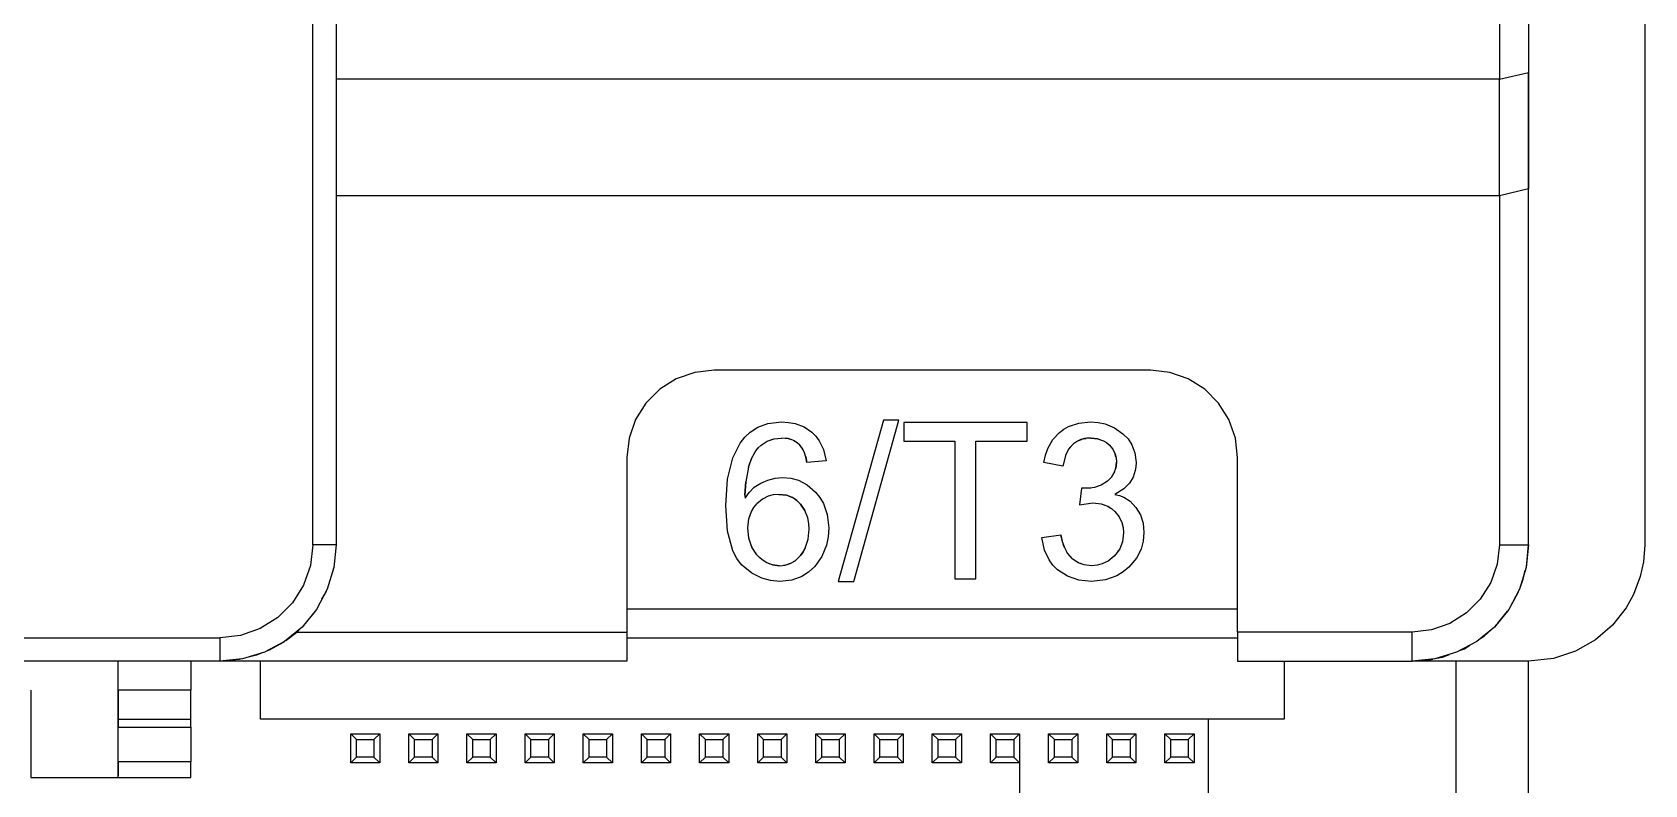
# Model space of a CAD drawing. Header units: millimetres. Extents: x 0 to 156, y 0 to 155.
# Drawn here: x 100.5 to 156, y 30.3 to 56.1 of the extents above; entities that cross this region are included whole.
import ezdxf

# ---------------------------------------------------------------- set-up
doc = ezdxf.new("R2010")
doc.units = ezdxf.units.MM

# ---------------------------------------------------------------- blocks, each defined once
blk = doc.blocks.new('CHINT_70dbcf6fe7c4519691b3c42ff544d895_FACE_0')
at = {"color": 7, "linetype": 'CONTINUOUS', "true_color": 0x40d9ff}
for p, q in [((152, 104.264), (152, 50.736)), ((151, 100.5), (151, 54.5)), ((152, 100.264), (152, 54.736)), ((151, 54.5), (111, 54.5)), ((151, 54.5), (152, 54.736)), ((151, 50.5), (151, 54.5)), ((152, 50.736), (152, 54.736)), ((151, 50.5), (111, 50.5)), ((152, 50.736), (151, 50.5)), ((126.057, 42.141), (126.318, 42.169)), ((136.689, 42.138), (136.792, 42.158)), ((125.373, 41.621), (125.434, 41.73)), ((125.484, 41.792), (125.519, 41.835)), ((125.824, 42.06), (126.016, 42.127)), ((126.743, 42.076), (126.86, 42.001)), ((126.883, 41.98), (126.965, 41.895)), ((126.995, 41.855), (127.053, 41.761)), ((127.08, 41.711), (127.123, 41.597)), ((136.091, 41.591), (136.205, 41.807)), ((136.222, 41.83), (136.332, 41.952)), ((136.516, 42.076), (136.652, 42.128)), ((137.215, 42.135), (137.384, 42.074)), ((137.445, 42.037), (137.488, 42.011)), ((125.185, 41.163), (125.29, 41.472)), ((127.146, 41.529), (127.19, 41.324)), ((137.835, 41.338), (137.813, 41.135)), ((125.052, 40.203), (125.085, 40.666)), ((137.203, 40.511), (137.074, 40.466)), ((137.528, 40.69), (137.308, 40.549)), ((137.769, 41.012), (137.754, 40.97)), ((126.223, 40.233), (126.484, 40.202)), ((126.549, 40.177), (126.692, 40.123)), ((126.768, 40.073), (126.839, 40.026)), ((136.955, 40.448), (136.914, 40.442)), ((125.192, 39.393), (125.24, 39.531)), ((125.279, 39.642), (125.328, 39.724)), ((125.36, 39.778), (125.461, 39.904)), ((126.972, 39.898), (127.119, 39.681)), ((137.31, 39.906), (137.468, 39.847)), ((137.537, 39.821), (137.621, 39.769)), ((137.662, 39.743), (137.776, 39.646)), ((137.937, 39.435), (138.018, 39.262)), ((135.974, 38.605), (135.92, 38.838)), ((138.036, 39.188), (138.059, 39.092)), ((125.2, 38.707), (125.19, 38.761)), ((125.305, 38.407), (125.271, 38.499)), ((127.132, 38.387), (127.077, 38.285)), ((136.045, 38.401), (136.005, 38.513)), ((136.158, 38.192), (136.114, 38.272)), ((137.897, 38.287), (137.861, 38.23)), ((138.037, 38.605), (137.945, 38.364)), ((125.584, 38.037), (125.559, 38.059)), ((125.726, 37.932), (125.651, 37.979)), ((125.928, 37.836), (125.812, 37.878)), ((126.44, 37.799), (126.385, 37.791)), ((126.614, 37.853), (126.517, 37.823)), ((126.785, 37.952), (126.712, 37.91)), ((127.06, 38.254), (126.972, 38.132)), ((136.409, 37.946), (136.301, 38.029)), ((136.523, 37.879), (136.455, 37.919)), ((136.724, 37.808), (136.597, 37.853)), ((137.25, 37.816), (137.165, 37.795)), ((137.486, 37.908), (137.344, 37.84)), ((137.755, 38.105), (137.551, 37.939)), ((121, 36.3), (142, 36.3)), ((109.266, 35.21), (109.646, 35.5)), ((109.726, 35.587), (109.646, 35.5)), ((109.646, 35.5), (121, 35.5)), ((121, 35.3), (142, 35.3)), ((103.5, 33.5), (103.5, 34.5)), ((149.5, 34.5), (149.5, 18.542)), ((103.5, 32.5), (106, 32.5)), ((111.7, 31.8), (111.5, 32)), ((111.5, 31), (111.5, 32)), ((111.5, 32), (112.5, 32)), ((111.7, 31.8), (112.3, 31.8)), ((111.7, 31.2), (111.7, 31.8)), ((112.3, 31.8), (112.5, 32)), ((112.3, 31.8), (112.3, 31.2)), ((112.5, 32), (112.5, 31)), ((113.7, 31.8), (113.5, 32)), ((113.5, 31), (113.5, 32)), ((113.5, 32), (114.5, 32)), ((113.7, 31.8), (114.3, 31.8)), ((113.7, 31.2), (113.7, 31.8)), ((114.3, 31.8), (114.5, 32)), ((114.3, 31.8), (114.3, 31.2)), ((114.5, 32), (114.5, 31)), ((115.7, 31.8), (115.5, 32)), ((115.5, 31), (115.5, 32)), ((115.5, 32), (116.5, 32)), ((115.7, 31.8), (116.3, 31.8)), ((115.7, 31.2), (115.7, 31.8)), ((116.3, 31.8), (116.5, 32)), ((116.3, 31.8), (116.3, 31.2)), ((116.5, 32), (116.5, 31)), ((117.7, 31.8), (117.5, 32)), ((117.5, 31), (117.5, 32)), ((117.5, 32), (118.5, 32)), ((117.7, 31.8), (118.3, 31.8)), ((117.7, 31.2), (117.7, 31.8)), ((118.3, 31.8), (118.5, 32)), ((118.3, 31.8), (118.3, 31.2)), ((118.5, 32), (118.5, 31)), ((119.7, 31.8), (119.5, 32)), ((119.5, 31), (119.5, 32)), ((119.5, 32), (120.5, 32)), ((119.7, 31.8), (120.3, 31.8)), ((119.7, 31.2), (119.7, 31.8)), ((120.3, 31.8), (120.5, 32)), ((120.3, 31.8), (120.3, 31.2)), ((120.5, 32), (120.5, 31)), ((121.7, 31.8), (121.5, 32)), ((121.5, 31), (121.5, 32)), ((121.5, 32), (122.5, 32)), ((121.7, 31.8), (122.3, 31.8)), ((121.7, 31.2), (121.7, 31.8)), ((122.3, 31.8), (122.5, 32)), ((122.3, 31.8), (122.3, 31.2)), ((122.5, 32), (122.5, 31)), ((123.7, 31.8), (123.5, 32)), ((123.5, 31), (123.5, 32)), ((123.5, 32), (124.5, 32)), ((123.7, 31.8), (124.3, 31.8)), ((123.7, 31.2), (123.7, 31.8)), ((124.3, 31.8), (124.5, 32)), ((124.3, 31.8), (124.3, 31.2)), ((124.5, 32), (124.5, 31)), ((125.7, 31.8), (125.5, 32)), ((125.5, 31), (125.5, 32)), ((125.5, 32), (126.5, 32)), ((125.7, 31.8), (126.3, 31.8)), ((125.7, 31.2), (125.7, 31.8)), ((126.3, 31.8), (126.5, 32)), ((126.3, 31.8), (126.3, 31.2)), ((126.5, 32), (126.5, 31)), ((127.7, 31.8), (127.5, 32)), ((127.5, 31), (127.5, 32)), ((127.5, 32), (128.5, 32)), ((127.7, 31.8), (128.3, 31.8)), ((127.7, 31.2), (127.7, 31.8)), ((128.3, 31.8), (128.5, 32)), ((128.3, 31.8), (128.3, 31.2)), ((128.5, 32), (128.5, 31)), ((129.7, 31.8), (129.5, 32)), ((129.5, 31), (129.5, 32)), ((129.5, 32), (130.5, 32)), ((129.7, 31.8), (130.3, 31.8)), ((129.7, 31.2), (129.7, 31.8)), ((130.3, 31.8), (130.5, 32)), ((130.3, 31.8), (130.3, 31.2)), ((130.5, 32), (130.5, 31)), ((131.7, 31.8), (131.5, 32)), ((131.5, 31), (131.5, 32)), ((131.5, 32), (132.5, 32)), ((131.7, 31.8), (132.3, 31.8)), ((131.7, 31.2), (131.7, 31.8)), ((132.3, 31.8), (132.5, 32)), ((132.3, 31.8), (132.3, 31.2)), ((132.5, 32), (132.5, 31)), ((133.7, 31.8), (133.5, 32)), ((133.5, 31), (133.5, 32)), ((133.5, 32), (134.5, 32)), ((133.7, 31.8), (134.3, 31.8)), ((133.7, 31.2), (133.7, 31.8)), ((134.3, 31.8), (134.5, 32)), ((134.3, 31.8), (134.3, 31.2)), ((134.5, 32), (134.5, 31)), ((135.7, 31.8), (135.5, 32)), ((135.5, 31), (135.5, 32)), ((135.5, 32), (136.5, 32)), ((135.7, 31.8), (136.3, 31.8)), ((135.7, 31.2), (135.7, 31.8)), ((136.3, 31.8), (136.5, 32)), ((136.3, 31.8), (136.3, 31.2)), ((136.5, 32), (136.5, 31)), ((137.7, 31.8), (137.5, 32)), ((137.5, 31), (137.5, 32)), ((137.5, 32), (138.5, 32)), ((137.7, 31.8), (138.3, 31.8)), ((137.7, 31.2), (137.7, 31.8)), ((138.3, 31.8), (138.5, 32)), ((138.3, 31.8), (138.3, 31.2)), ((138.5, 32), (138.5, 31)), ((139.7, 31.8), (139.5, 32)), ((139.5, 31), (139.5, 32)), ((139.5, 32), (140.5, 32)), ((139.7, 31.8), (140.3, 31.8)), ((139.7, 31.2), (139.7, 31.8)), ((140.3, 31.8), (140.5, 32)), ((140.3, 31.8), (140.3, 31.2)), ((140.5, 32), (140.5, 31)), ((111.7, 31.2), (111.5, 31)), ((112.3, 31.2), (111.7, 31.2)), ((112.3, 31.2), (112.5, 31)), ((113.7, 31.2), (113.5, 31)), ((114.3, 31.2), (113.7, 31.2)), ((114.3, 31.2), (114.5, 31)), ((115.7, 31.2), (115.5, 31)), ((116.3, 31.2), (115.7, 31.2)), ((116.3, 31.2), (116.5, 31)), ((117.7, 31.2), (117.5, 31)), ((118.3, 31.2), (117.7, 31.2)), ((118.3, 31.2), (118.5, 31)), ((119.7, 31.2), (119.5, 31)), ((120.3, 31.2), (119.7, 31.2)), ((120.3, 31.2), (120.5, 31)), ((121.7, 31.2), (121.5, 31)), ((122.3, 31.2), (121.7, 31.2)), ((122.3, 31.2), (122.5, 31)), ((123.7, 31.2), (123.5, 31)), ((124.3, 31.2), (123.7, 31.2)), ((124.3, 31.2), (124.5, 31)), ((125.7, 31.2), (125.5, 31)), ((126.3, 31.2), (125.7, 31.2)), ((126.3, 31.2), (126.5, 31)), ((127.7, 31.2), (127.5, 31)), ((128.3, 31.2), (127.7, 31.2)), ((128.3, 31.2), (128.5, 31)), ((129.7, 31.2), (129.5, 31)), ((130.3, 31.2), (129.7, 31.2)), ((130.3, 31.2), (130.5, 31)), ((131.7, 31.2), (131.5, 31)), ((132.3, 31.2), (131.7, 31.2)), ((132.3, 31.2), (132.5, 31)), ((133.7, 31.2), (133.5, 31)), ((134.3, 31.2), (133.7, 31.2)), ((134.3, 31.2), (134.5, 31)), ((135.7, 31.2), (135.5, 31)), ((136.3, 31.2), (135.7, 31.2)), ((136.3, 31.2), (136.5, 31)), ((137.7, 31.2), (137.5, 31)), ((138.3, 31.2), (137.7, 31.2)), ((138.3, 31.2), (138.5, 31)), ((139.7, 31.2), (139.5, 31)), ((140.3, 31.2), (139.7, 31.2)), ((140.3, 31.2), (140.5, 31)), ((112.5, 31), (111.5, 31)), ((114.5, 31), (113.5, 31)), ((116.5, 31), (115.5, 31)), ((118.5, 31), (117.5, 31)), ((120.5, 31), (119.5, 31)), ((122.5, 31), (121.5, 31)), ((124.5, 31), (123.5, 31)), ((126.5, 31), (125.5, 31)), ((128.5, 31), (127.5, 31)), ((130.5, 31), (129.5, 31)), ((132.5, 31), (131.5, 31)), ((134.5, 31), (133.5, 31)), ((136.5, 31), (135.5, 31)), ((138.5, 31), (137.5, 31)), ((140.5, 31), (139.5, 31))]:
    blk.add_line(p, q, dxfattribs=at)
for points in [[(152, 120.5), (152.546, 120.464), (153.046, 120.362), (153.798, 120.073), (154.495, 119.626), (154.953, 119.2), (155.351, 118.687), (155.645, 118.147), (155.821, 117.681), (155.949, 117.144), (156, 116.5), (156, 38.5), (155.957, 37.908), (155.848, 37.409), (155.614, 36.786), (155.364, 36.334), (154.893, 35.737), (154.307, 35.232), (153.62, 34.843), (152.866, 34.593), (152, 34.5)], [(111, 62.4), (111, 38.5), (110.2, 38.5), (110.2, 59.059)], [(151, 50.5), (151, 38.5), (152, 38.5), (152, 50.736)], [(142, 35.5), (142, 41.5), (141.925, 42.168), (141.703, 42.802), (141.345, 43.37), (140.87, 43.845), (140.302, 44.203), (139.668, 44.425), (139, 44.5), (124, 44.5), (123.332, 44.425), (122.698, 44.203), (122.13, 43.845), (121.655, 43.37), (121.297, 42.802), (121.075, 42.168), (121, 41.5), (121, 35.5)], [(125.052, 40.203), (125.066, 40.097), (125.199, 40.301), (125.378, 40.474), (125.601, 40.617), (125.848, 40.724), (126.1, 40.789), (126.355, 40.811), (126.635, 40.788), (126.895, 40.718), (127.192, 40.565), (127.484, 40.311), (127.635, 40.121), (127.756, 39.915), (127.889, 39.543), (127.94, 39.079), (127.921, 38.768), (127.863, 38.481), (127.706, 38.093), (127.464, 37.758), (127.249, 37.56), (127.009, 37.409), (126.675, 37.288), (126.26, 37.242), (125.94, 37.268), (125.641, 37.346), (125.294, 37.518), (124.945, 37.808), (124.777, 38.022), (124.641, 38.286), (124.46, 38.965), (124.4, 39.845), (124.459, 40.749), (124.638, 41.488), (124.888, 41.989), (125.049, 42.198), (125.232, 42.371), (125.505, 42.547), (125.842, 42.668), (126.318, 42.722), (126.56, 42.708), (126.785, 42.666), (127.09, 42.551), (127.353, 42.373), (127.492, 42.235), (127.609, 42.078), (127.754, 41.778), (127.848, 41.382), (127.19, 41.324)], [(128.8, 37.242), (130.352, 42.788), (129.822, 42.788), (128.269, 37.242), (128.8, 37.242)], [(132.992, 37.33), (132.992, 42.063), (134.767, 42.063), (134.767, 42.7), (130.517, 42.7), (130.517, 42.063), (132.278, 42.063), (132.278, 37.33), (132.992, 37.33)], [(136.956, 42.169), (136.84, 42.164), (136.73, 42.149), (136.608, 42.116), (136.494, 42.066), (136.351, 41.971), (136.262, 41.883), (136.187, 41.783), (136.094, 41.601), (135.99, 41.203), (135.331, 41.324), (135.391, 41.58), (135.476, 41.812), (135.648, 42.114), (135.876, 42.36), (136.023, 42.471), (136.183, 42.561), (136.538, 42.682), (136.942, 42.722), (137.199, 42.706), (137.44, 42.657), (137.768, 42.524), (138.057, 42.318), (138.231, 42.136), (138.362, 41.937), (138.468, 41.663), (138.509, 41.327), (138.502, 41.184), (138.48, 41.049), (138.404, 40.819), (138.278, 40.616), (138.087, 40.426), (137.773, 40.233), (137.935, 40.193), (138.085, 40.134), (138.302, 39.997), (138.504, 39.785), (138.657, 39.526), (138.749, 39.238), (138.779, 38.922), (138.755, 38.626), (138.683, 38.351), (138.523, 38.036), (138.259, 37.726), (138.06, 37.565), (137.844, 37.436), (137.456, 37.296), (136.971, 37.242), (136.535, 37.286), (136.149, 37.419), (135.81, 37.643), (135.65, 37.801), (135.517, 37.979), (135.357, 38.314), (135.262, 38.75), (135.92, 38.838)], [(125.185, 41.163), (125.287, 41.466), (125.431, 41.725), (125.517, 41.833), (125.615, 41.925), (125.825, 42.06), (126.058, 42.142), (126.318, 42.169)], [(126.707, 42.092), (126.55, 42.146), (126.318, 42.169)], [(127.19, 41.324), (127.152, 41.512), (127.091, 41.69), (127.021, 41.822), (126.941, 41.926), (126.859, 42.002), (126.754, 42.071), (126.653, 42.116), (126.547, 42.147), (126.318, 42.169)], [(137.194, 42.143), (136.956, 42.169), (136.815, 42.161)], [(136.956, 42.169), (137.194, 42.143), (137.383, 42.074), (137.487, 42.012), (137.584, 41.933), (137.712, 41.781), (137.788, 41.626), (137.823, 41.488), (137.835, 41.338)], [(137.817, 41.512), (137.788, 41.626), (137.712, 41.781)], [(125.185, 41.163), (125.085, 40.666), (125.052, 40.203)], [(137.604, 40.761), (137.67, 40.836), (137.754, 40.97), (137.813, 41.135), (137.835, 41.338)], [(137.528, 40.69), (137.313, 40.55), (137.081, 40.467), (136.916, 40.442), (136.74, 40.441), (136.634, 40.449), (136.557, 39.874), (137.022, 39.94), (137.311, 39.906), (137.538, 39.821), (137.662, 39.743), (137.776, 39.646)], [(137.528, 40.69), (137.604, 40.761), (137.67, 40.836), (137.687, 40.863)], [(126.223, 40.233), (126.032, 40.217), (125.857, 40.172), (125.657, 40.072), (125.461, 39.904)], [(125.982, 40.204), (125.856, 40.172), (125.657, 40.072)], [(126.972, 39.898), (126.839, 40.026), (126.691, 40.124), (126.483, 40.202), (126.223, 40.233)], [(126.245, 37.78), (126.008, 37.807), (125.813, 37.877), (125.652, 37.979), (125.559, 38.059), (125.472, 38.152), (125.298, 38.418), (125.193, 38.726), (125.158, 39.079), (125.192, 39.395), (125.28, 39.643), (125.36, 39.779), (125.461, 39.904)], [(127.263, 39.032), (127.251, 39.236), (127.216, 39.426), (127.119, 39.681), (126.972, 39.898)], [(137.776, 39.646), (137.927, 39.456), (138.018, 39.263), (138.059, 39.093), (138.073, 38.907), (138.037, 38.605), (137.946, 38.364), (137.861, 38.23), (137.755, 38.105)], [(126.972, 38.132), (127.06, 38.254), (127.132, 38.387), (127.23, 38.688), (127.263, 39.032)], [(127.23, 38.688), (127.263, 39.032), (127.251, 39.237)], [(135.92, 38.838), (135.971, 38.613), (136.042, 38.407), (136.155, 38.196), (136.301, 38.029)], [(111, 38.5), (110.923, 37.72), (110.696, 36.969), (110.326, 36.278), (109.828, 35.672), (109.222, 35.174), (108.531, 34.804), (107.78, 34.577), (107, 34.5)], [(110.2, 38.5), (110.12, 37.788), (109.883, 37.112), (109.502, 36.505), (108.995, 35.998), (108.388, 35.617), (107.712, 35.38), (107, 35.3)], [(152, 38.5), (151.923, 37.72), (151.696, 36.969), (151.326, 36.278), (150.828, 35.672), (150.222, 35.174), (149.531, 34.804), (148.78, 34.577), (148, 34.5)], [(151, 38.5), (150.925, 37.832), (150.703, 37.198), (150.345, 36.63), (149.87, 36.155), (149.302, 35.797), (148.668, 35.575), (148, 35.5)], [(151.928, 37.766), (151.949, 37.856), (152, 38.5)], [(126.008, 37.807), (126.245, 37.78), (126.345, 37.785)], [(126.245, 37.78), (126.345, 37.785), (126.44, 37.799), (126.614, 37.853), (126.785, 37.952), (126.972, 38.132)], [(137.755, 38.105), (137.551, 37.939), (137.346, 37.84), (137.166, 37.795), (136.971, 37.78), (136.723, 37.808), (136.522, 37.88), (136.408, 37.946), (136.301, 38.029)], [(110.835, 37.43), (110.91, 37.658), (110.914, 37.688)], [(151.722, 37.057), (151.821, 37.319), (151.893, 37.621)], [(110.512, 36.627), (110.646, 36.854), (110.665, 36.911)], [(151.332, 36.288), (151.351, 36.313), (151.645, 36.853), (151.673, 36.927)], [(110.045, 35.935), (110.218, 36.124), (110.263, 36.201)], [(150.873, 35.725), (150.953, 35.8), (151.28, 36.222)], [(121, 35.5), (121, 34.5), (107, 34.5)], [(152, 34.5), (148, 34.5), (148, 35.5), (142, 35.5)], [(142, 35.5), (142, 34.5), (148, 34.5)], [(150.362, 35.288), (150.495, 35.374), (150.713, 35.577)], [(88.5, 35.3), (107, 35.3), (107, 34.5), (88.5, 34.5)], [(109.211, 35.168), (109.196, 35.156), (108.7, 34.88), (108.583, 34.832)], [(149.664, 34.875), (149.798, 34.927), (149.986, 35.048)], [(106, 34.5), (106, 33.5), (103.5, 33.5)], [(107.3, 34.53), (107.3, 34.511), (107.2, 34.505), (107.1, 34.501), (107, 34.5)], [(107.739, 34.573), (107.665, 34.554), (107.3, 34.524)], [(108.46, 34.783), (108.265, 34.705), (107.899, 34.613)], [(143.6, 34.5), (143.6, 32.5), (108.4, 32.5), (108.4, 34.5)], [(148, 34.5), (148.546, 34.536), (148.716, 34.571)], [(148.847, 34.597), (149.046, 34.638), (149.289, 34.731)], [(149.5, 18.542), (150.015, 18.673), (150.43, 18.859), (150.777, 19.084), (151.165, 19.425), (151.513, 19.858), (151.774, 20.34), (151.939, 20.875), (151.985, 21.179), (152, 21.5), (152, 34.5)], [(100.5, 33.5), (100.5, 30.561), (100.5, 30.5), (103.5, 30.5), (103.5, 30.561), (103.5, 33.5)], [(103.5, 33.5), (103.5, 33.162), (103.5, 32.882), (103.5, 32.673), (103.5, 32.544), (103.5, 32.5)], [(106, 32.5), (106, 32.544), (106, 32.673), (106, 32.882), (106, 33.162), (106, 33.5)], [(103.5, 32.5), (103.5, 32.47), (103.5, 32.379), (103.5, 32.232)], [(103.5, 31.036), (103.5, 32.232), (106, 32.232), (106, 31.036), (103.5, 31.036)], [(106, 32.232), (106, 32.379), (106, 32.47), (106, 32.5)], [(140, 2), (141, 3), (141, 32.5)], [(134.5, 32), (134.5, 19.258), (134.5, 20)], [(103.5, 31.036), (103.5, 30.741), (103.5, 30.561)], [(103.5, 30.5), (106, 30.5), (106, 30.561), (106, 30.741), (106, 31.036)]]:
    blk.add_lwpolyline(points, dxfattribs=at)
blk = doc.blocks.new('CHINT_70dbcf6fe7c4519691b3c42ff544d895')
at = {"true_color": 0x40d9ff}
blk.add_blockref('CHINT_70dbcf6fe7c4519691b3c42ff544d895_FACE_0', (0, 0), dxfattribs=at)

msp = doc.modelspace()

# ---------------------------------------------------------------- block references
at = {"true_color": 0x40d9ff}
msp.add_blockref('CHINT_70dbcf6fe7c4519691b3c42ff544d895', (0, 0), dxfattribs=at)

doc.saveas('drawing.dxf')
